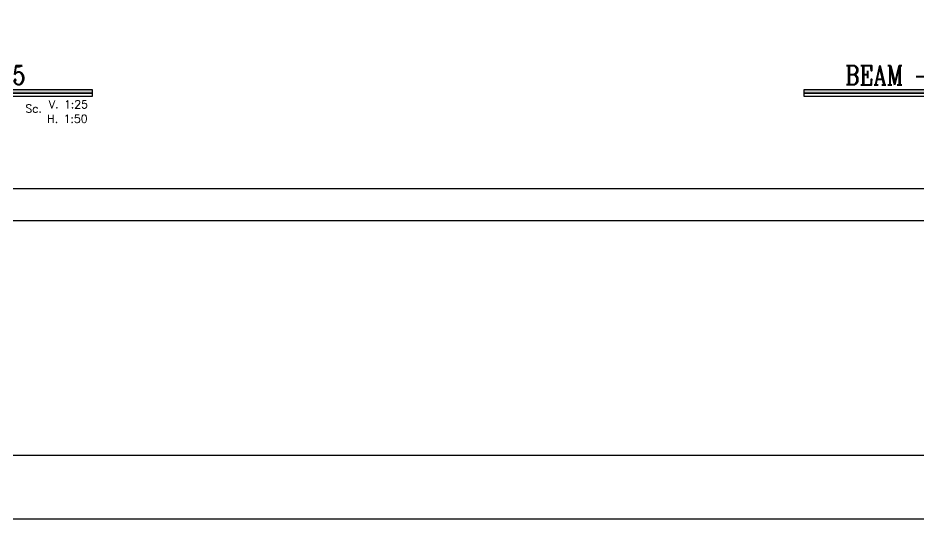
# Model space of a CAD drawing. Header units: millimetres. Extents: x -231 to 30223, y -7037 to 7120.
# Drawn here: x 11124 to 13939, y -7037 to -5471 of the extents above; entities that cross this region are included whole.
import ezdxf

# ---------------------------------------------------------------- set-up
doc = ezdxf.new("R2010")
doc.units = ezdxf.units.MM
for name, color, linetype in [('3', 3, 'Continuous'), ('44', 150, 'Continuous'), ('CADR', 2, 'Continuous'), ('ESTILA', 7, 'Continuous'), ('TEX', 4, 'Continuous')]:
    doc.layers.add(name, color=color, linetype=linetype)
doc.styles.add('RC2', font='ROMANC.SHX', dxfattribs={"height": 25})
doc.styles.add('RC5', font='ROMANC.SHX', dxfattribs={"height": 50})

msp = doc.modelspace()

# ---------------------------------------------------------------- linework, layer by layer
at = {"layer": '3'}
for points in [[(11356.598151, -5695.211767), (10635.238937, -5695.211767), (10635.238937, -5705.873169), (11356.598151, -5705.873169)], [(11356.598151, -5705.873169), (10635.238937, -5705.873169), (10635.238937, -5715.468425), (11356.598151, -5715.468425)], [(14300.170722, -5695.211767), (13578.811508, -5695.211767), (13578.811508, -5705.873169), (14300.170722, -5705.873169)], [(14300.170722, -5705.873169), (13578.811508, -5705.873169), (13578.811508, -5715.468425), (14300.170722, -5715.468425)]]:
    msp.add_lwpolyline(points, close=True, dxfattribs=at)
for points in [[(10635.238937, -5695.211767), (10635.238937, -5705.873169), (11356.598151, -5695.211767), (11356.598151, -5705.873169)], [(13578.811508, -5695.211767), (13578.811508, -5705.873169), (14300.170722, -5695.211767), (14300.170722, -5705.873169)]]:
    msp.add_trace(points, dxfattribs=at)
at = {"layer": 'CADR', "color": 15}
msp.add_lwpolyline([(17672.062068, -164.718698), (17672.062068, -6104.718698), (9262.062068, -6104.718698), (9262.062068, -164.718698), (17672.062068, -164.718698)], dxfattribs=at)
at = {"layer": 'CADR'}
msp.add_lwpolyline([(17572.062068, -264.718698), (17572.062068, -6004.718698), (9462.062068, -6004.718698), (9462.062068, -264.718698)], close=True, dxfattribs=at)
at = {"layer": 'ESTILA'}
for points in [[(30222.875793, 7120.264346), (-231.032182, 7120.264346), (-231.032182, -7037.356086), (30222.875793, -7037.356086)], [(30022.875793, 6920.264346), (-31.032182, 6920.264346), (-31.032182, -6837.356086), (30022.875793, -6837.356086)]]:
    msp.add_lwpolyline(points, close=True, dxfattribs=at)

# ---------------------------------------------------------------- texts
at = {"layer": '44', "style": 'RC5', "width": 0.8}
for s, p in [('BEAM - 25', (10764.612813, -5679.587169)), ('BEAM - 26', (13708.185385, -5679.587169))]:
    msp.add_text(s, height=60, dxfattribs=at).set_placement(p)
at = {"layer": 'TEX', "color": 2, "style": 'RC2'}
for s, p in [('Sc. ', (11146.64198, -5766.590633)), ('V. 1:25', (11220.004103, -5753.590243)), ('H. 1:50', (11214.607759, -5798.468156))]:
    msp.add_text(s, height=25, dxfattribs=at).set_placement(p)

doc.saveas('drawing.dxf')
